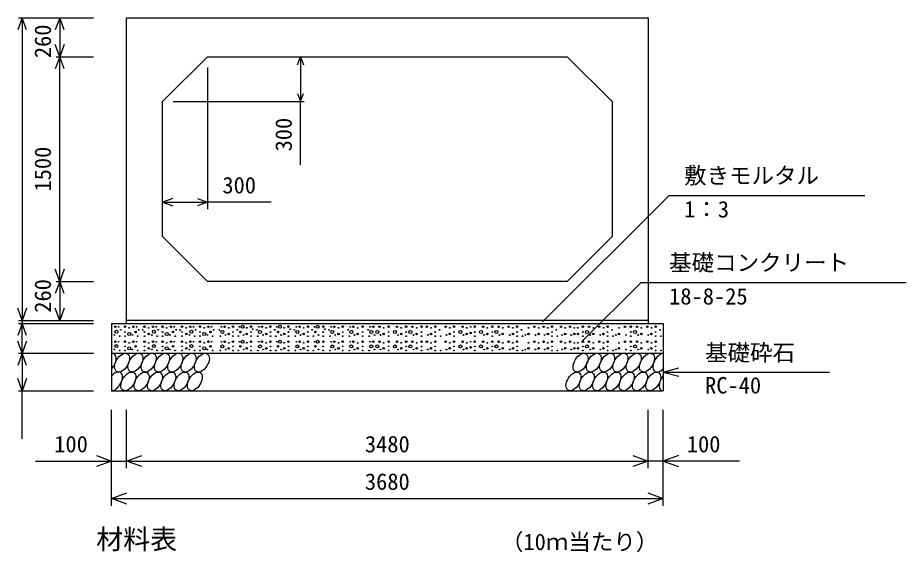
# Model space of a CAD drawing. Units: millimetres, scale not verified. Extents: x -100800 to 100800, y -35640 to 35640.
# Drawn here: x 4714 to 10640, y -12428 to -8860 of the extents above; entities that cross this region are included whole.
import ezdxf
from ezdxf.enums import TextEntityAlignment as Align

# ---------------------------------------------------------------- set-up
doc = ezdxf.new("R2010")
doc.units = ezdxf.units.MM
doc.header["$LTSCALE"] = 120
for name, color, linetype, lineweight in [('0-0_DIM', 7, 'Continuous', 25), ('0-2_HATCH', 6, 'Continuous', 25), ('0-5_OUTLINE', 3, 'Continuous', 25), ('0-7_TXT', 7, 'Continuous', 25)]:
    doc.layers.add(name, color=color, linetype=linetype, lineweight=lineweight)
doc.styles.add('ＭＳ ゴシック', font='')
doc.styles.get('ＭＳ ゴシック').set_extended_font_data('MS Gothic')

msp = doc.modelspace()

# ---------------------------------------------------------------- linework, layer by layer
at = {"layer": '0-0_DIM'}
for p, q in [((4719, -8859.7), (5219.1, -8859.7)), ((4743, -8859.7), (4743, -10879.7)), ((4993, -8859.7), (4993, -9119.7)), ((4969, -9119.7), (5219.1, -9119.7)), ((4993, -10619.7), (4993, -9119.7)), ((6599.5, -9119.7), (6599.5, -9419.7)), ((5979.1, -9191.7), (5979.1, -10138.3)), ((5751.1, -9419.7), (6623.5, -9419.7)), ((6599.5, -9840.5), (6599.5, -9419.7)), ((9059, -10045.8), (8214.9, -10889.8)), ((9059, -10045.8), (10364.7, -10045.8)), ((5679.1, -10090.3), (5979.1, -10090.3)), ((6403.2, -10090.3), (5979.1, -10090.3)), ((4969, -10619.7), (5219.1, -10619.7)), ((4993, -10619.7), (4993, -10879.7)), ((8871.3, -10626.9), (8478.5, -11019.7)), ((8871.3, -10626.9), (10640.3, -10626.9)), ((4719, -10879.7), (5219.1, -10879.7)), ((4719, -10899.7), (5219.1, -10899.7)), ((4743, -10879.7), (4743, -10899.7)), ((4743, -11099.7), (4743, -10899.7)), ((4719, -11099.7), (5219.1, -11099.7)), ((4743, -11099.7), (4743, -11349.7)), ((9019.1, -11224.7), (9123.4, -11196.7)), ((9019.1, -11224.7), (10128, -11224.7)), ((9019.1, -11224.7), (9123.4, -11252.7)), ((4719, -11349.7), (5219.1, -11349.7)), ((4743, -11671.8), (4743, -11349.7)), ((5339.1, -12116.9), (5339.1, -11477.3)), ((5439.1, -11866.9), (5439.1, -11477.3)), ((8919.1, -11866.9), (8919.1, -11477.3)), ((9019.1, -12116.9), (9019.1, -11477.3)), ((4831.1, -11818.9), (5339.1, -11818.9)), ((5339.1, -11818.9), (5439.1, -11818.9)), ((5439.1, -11818.9), (8919.1, -11818.9)), ((5339.1, -12068.9), (9019.1, -12068.9))]:
    msp.add_line(p, q, dxfattribs=at)
for points in [[(4772.6, -8940.9), (4743, -8859.7), (4713.5, -8940.9)], [(5022.6, -8940.9), (4993, -8859.7), (4963.5, -8940.9)], [(5022.6, -9038.5), (4993, -9119.7), (4963.5, -9038.5)], [(5022.6, -9200.9), (4993, -9119.7), (4963.5, -9200.9)], [(6579.8, -9173.8), (6599.5, -9119.7), (6619.2, -9173.8)], [(6579.8, -9365.6), (6599.5, -9419.7), (6619.2, -9365.6)], [(5746.8, -10065.7), (5679.1, -10090.3), (5746.8, -10115)], [(5911.4, -10065.7), (5979.1, -10090.3), (5911.4, -10115)], [(5022.6, -10538.5), (4993, -10619.7), (4963.5, -10538.5)], [(5022.6, -10700.9), (4993, -10619.7), (4963.5, -10700.9)], [(4772.6, -10798.5), (4743, -10879.7), (4713.5, -10798.5)], [(5022.6, -10798.5), (4993, -10879.7), (4963.5, -10798.5)], [(4772.6, -10980.9), (4743, -10899.7), (4713.5, -10980.9)], [(4772.6, -11018.5), (4743, -11099.7), (4713.5, -11018.5)], [(4772.6, -11180.9), (4743, -11099.7), (4713.5, -11180.9)], [(4772.6, -11268.5), (4743, -11349.7), (4713.5, -11268.5)], [(5237.6, -11782), (5339.1, -11818.9), (5237.6, -11855.9)], [(5540.6, -11855.9), (5439.1, -11818.9), (5540.6, -11782)], [(8817.6, -11782), (8919.1, -11818.9), (8817.6, -11855.9)], [(9120.6, -11782), (9019.1, -11818.9), (9120.6, -11855.9)], [(9527.1, -11818.9), (9019.1, -11818.9), (8919.1, -11818.9)], [(5440.6, -12105.9), (5339.1, -12068.9), (5440.6, -12032)], [(8917.6, -12032), (9019.1, -12068.9), (8917.6, -12105.9)]]:
    msp.add_lwpolyline(points, dxfattribs=at)
at = {"layer": '0-2_HATCH'}
for centre, radius in [((5365.1, -10922.5), 5), ((5371.7, -10955.5), 10), ((5386.2, -10922.5), 2.5), ((5400.2, -10943.5), 2.5), ((5429.1, -10921.6), 5), ((5429.1, -10957.5), 2.5), ((5457.1, -10970.7), 10), ((5457.1, -10929.5), 2.5), ((5485.1, -10922.5), 5), ((5499.2, -10957.5), 5), ((5506.2, -10922.5), 2.5), ((5520.2, -10943.5), 2.5), ((5546.7, -10944.4), 2.5), ((5559.1, -10921.6), 5), ((5559.1, -10957.5), 2.5), ((5587.1, -10929.5), 2.5), ((5615.1, -10922.5), 5), ((5621.7, -10955.5), 10), ((5636.2, -10922.5), 2.5), ((5650.2, -10943.5), 2.5), ((5679.1, -10921.6), 5), ((5679.1, -10957.5), 2.5), ((5707.1, -10970.7), 10), ((5707.1, -10929.5), 2.5), ((5735.1, -10922.5), 5), ((5749.2, -10957.5), 5), ((5756.2, -10922.5), 2.5), ((5770.2, -10943.5), 2.5), ((5796.7, -10944.4), 2.5), ((5809.1, -10921.6), 5), ((5809.1, -10957.5), 2.5), ((5837.1, -10929.5), 2.5), ((5865.1, -10922.5), 5), ((5871.7, -10955.5), 10), ((5886.2, -10922.5), 2.5), ((5900.2, -10943.5), 2.5), ((5929.1, -10921.6), 5), ((5929.1, -10957.5), 2.5), ((5957.1, -10970.7), 10), ((5957.1, -10929.5), 2.5), ((5985.1, -10922.5), 5), ((5999.2, -10957.5), 5), ((6006.2, -10922.5), 2.5), ((6020.2, -10943.5), 2.5), ((6058, -10943.5), 2.5), ((6079, -10957.5), 10), ((6072, -10922.5), 2.5), ((6093.1, -10922.5), 5), ((6121.1, -10929.5), 2.5), ((6149.1, -10921.6), 5), ((6149.1, -10957.5), 2.5), ((6178, -10943.5), 2.5), ((6192, -10922.5), 2.5), ((6199, -10957.5), 5), ((6213.1, -10922.5), 10), ((6241.1, -10929.5), 2.5), ((6269.1, -10921.6), 5), ((6269.1, -10957.5), 2.5), ((6280.5, -10939.2), 2.5), ((6308, -10943.5), 2.5), ((6329, -10957.5), 10), ((6322, -10922.5), 2.5), ((6343.1, -10922.5), 5), ((6371.1, -10929.5), 2.5), ((6399.1, -10921.6), 5), ((6399.1, -10957.5), 2.5), ((6428, -10943.5), 2.5), ((6442, -10922.5), 2.5), ((6449, -10957.5), 5), ((6463.1, -10922.5), 10), ((6491.1, -10929.5), 2.5), ((6519.1, -10921.6), 5), ((6519.1, -10957.5), 2.5), ((6530.5, -10939.2), 2.5), ((6558, -10943.5), 2.5), ((6579, -10957.5), 10), ((6572, -10922.5), 2.5), ((6593.1, -10922.5), 5), ((6621.1, -10929.5), 2.5), ((6649.1, -10921.6), 5), ((6649.1, -10957.5), 2.5), ((6678, -10943.5), 2.5), ((6692, -10922.5), 2.5), ((6699, -10957.5), 5), ((6713.1, -10922.5), 10), ((6751, -10921.6), 5), ((6751, -10957.5), 2.5), ((6762.3, -10939.2), 2.5), ((6789.8, -10943.5), 2.5), ((6810.9, -10957.5), 10), ((6803.9, -10922.5), 2.5), ((6824.9, -10922.5), 5), ((6852.9, -10929.5), 2.5), ((6881, -10921.6), 5), ((6881, -10957.5), 2.5), ((6917.9, -10943.5), 2.5), ((6938.9, -10957.5), 10), ((6931.9, -10922.5), 2.5), ((6952.9, -10922.5), 5), ((6981, -10929.5), 2.5), ((7013.9, -10921.6), 5), ((7013.9, -10957.5), 2.5), ((7050.8, -10943.5), 2.5), ((7071.9, -10957.5), 10), ((7064.8, -10922.5), 2.5), ((7085.9, -10922.5), 5), ((7112.5, -10957.5), 10), ((7126.5, -10922.5), 5), ((7154.6, -10929.5), 2.5), ((7187.5, -10921.6), 5), ((7187.5, -10957.5), 2.5), ((7229.4, -10957.5), 10), ((7243.4, -10922.5), 5), ((7271.4, -10929.5), 2.5), ((7304.3, -10921.6), 5), ((7304.3, -10957.5), 2.5), ((7332.1, -10957.5), 10), ((7346.1, -10922.5), 5), ((7374.1, -10929.5), 2.5), ((7407, -10921.6), 5), ((7407, -10957.5), 2.5), ((7442.3, -10922.5), 5), ((7470.3, -10929.5), 2.5), ((7498.4, -10921.6), 5), ((7498.4, -10957.5), 2.5), ((7527.2, -10943.5), 2.5), ((7567.1, -10922.5), 5), ((7595.1, -10929.5), 2.5), ((7623.2, -10921.6), 5), ((7623.2, -10957.5), 2.5), ((7666.5, -10957.5), 10), ((7680.5, -10922.5), 5), ((7708.6, -10929.5), 2.5), ((7734.7, -10963.7), 5), ((7734.7, -10922.5), 2.5), ((7762, -10921.6), 5), ((7762, -10957.5), 2.5), ((7803.9, -10957.5), 10), ((7817.9, -10922.5), 5), ((7846, -10929.5), 2.5), ((7878.9, -10921.6), 5), ((7878.9, -10957.5), 2.5), ((7906.6, -10957.5), 10), ((7920.6, -10922.5), 5), ((7948.7, -10929.5), 2.5), ((7988.4, -10922.5), 5), ((8016.4, -10929.5), 2.5), ((8044.5, -10921.6), 5), ((8044.5, -10957.5), 2.5), ((8073.4, -10943.5), 2.5), ((8120.4, -10929.5), 2.5), ((8160.2, -10922.5), 5), ((8188.2, -10929.5), 2.5), ((8221.3, -10922.5), 5), ((8249.3, -10929.5), 2.5), ((8277.3, -10921.6), 5), ((8277.3, -10957.5), 2.5), ((8306.2, -10943.5), 2.5), ((8336.9, -10922.5), 5), ((8365, -10929.5), 2.5), ((8398, -10922.5), 5), ((8426.1, -10929.5), 2.5), ((8450, -10929.5), 2.5), ((8482.9, -10921.6), 5), ((8482.9, -10957.5), 2.5), ((8510.6, -10957.5), 10), ((8524.6, -10922.5), 5), ((8552.6, -10929.5), 2.5), ((8592.4, -10922.5), 5), ((8620.4, -10929.5), 2.5), ((8648.5, -10921.6), 5), ((8648.5, -10957.5), 2.5), ((8677.3, -10943.5), 2.5), ((8724.4, -10929.5), 2.5), ((8764.1, -10922.5), 5), ((8803.2, -10921.6), 5), ((8803.2, -10957.5), 2.5), ((8831, -10957.5), 10), ((8845, -10922.5), 5), ((8873, -10929.5), 2.5), ((8912.8, -10922.5), 5), ((8940.8, -10929.5), 2.5), ((8968.8, -10921.6), 5), ((8968.8, -10957.5), 2.5), ((8997.7, -10943.5), 2.5), ((5358.1, -10977.7), 2.5), ((5365.1, -11022.5), 5), ((5386.2, -11022.5), 2.5), ((5393.2, -10985.6), 2.5), ((5429.1, -11021.6), 5), ((5429.1, -10985.6), 2.5), ((5478.1, -10977.7), 2.5), ((5485.1, -11022.5), 5), ((5506.2, -11022.5), 2.5), ((5513.2, -10985.6), 2.5), ((5559.1, -11021.6), 5), ((5559.1, -10985.6), 2.5), ((5587.1, -10970.7), 5), ((5608.1, -10977.7), 2.5), ((5615.1, -11022.5), 5), ((5636.2, -11022.5), 2.5), ((5643.2, -10985.6), 2.5), ((5679.1, -11021.6), 5), ((5679.1, -10985.6), 2.5), ((5728.1, -10977.7), 2.5), ((5735.1, -11022.5), 5), ((5756.2, -11022.5), 2.5), ((5763.2, -10985.6), 2.5), ((5809.1, -11021.6), 5), ((5809.1, -10985.6), 2.5), ((5837.1, -10970.7), 5), ((5858.1, -10977.7), 2.5), ((5865.1, -11022.5), 5), ((5886.2, -11022.5), 2.5), ((5893.2, -10985.6), 2.5), ((5929.1, -11021.6), 5), ((5929.1, -10985.6), 2.5), ((5978.1, -10977.7), 2.5), ((5985.1, -11022.5), 5), ((6006.2, -11022.5), 2.5), ((6013.2, -10985.6), 2.5), ((6065, -10985.6), 2.5), ((6072, -11022.5), 2.5), ((6093.1, -11022.5), 5), ((6100.1, -10977.7), 2.5), ((6121.1, -10970.7), 5), ((6149.1, -11021.6), 5), ((6149.1, -10985.6), 2.5), ((6185, -10985.6), 2.5), ((6192, -11022.5), 2.5), ((6213.1, -11022.5), 10), ((6220.1, -10977.7), 2.5), ((6241.1, -10970.7), 5), ((6269.1, -11021.6), 5), ((6269.1, -10985.6), 2.5), ((6315, -10985.6), 2.5), ((6322, -11022.5), 2.5), ((6343.1, -11022.5), 5), ((6350.1, -10977.7), 2.5), ((6371.1, -10970.7), 5), ((6399.1, -11021.6), 5), ((6399.1, -10985.6), 2.5), ((6435, -10985.6), 2.5), ((6442, -11022.5), 2.5), ((6463.1, -11022.5), 10), ((6470.1, -10977.7), 2.5), ((6491.1, -10970.7), 5), ((6519.1, -11021.6), 5), ((6519.1, -10985.6), 2.5), ((6565, -10985.6), 2.5), ((6572, -11022.5), 2.5), ((6593.1, -11022.5), 5), ((6600.1, -10977.7), 2.5), ((6621.1, -10970.7), 5), ((6649.1, -11021.6), 5), ((6649.1, -10985.6), 2.5), ((6685, -10985.6), 2.5), ((6692, -11022.5), 2.5), ((6713.1, -11022.5), 10), ((6720.1, -10977.7), 2.5), ((6751, -11021.6), 5), ((6751, -10985.6), 2.5), ((6796.8, -10985.6), 2.5), ((6803.9, -11022.5), 2.5), ((6824.9, -11022.5), 5), ((6831.9, -10977.7), 2.5), ((6852.9, -10970.7), 5), ((6881, -11021.6), 5), ((6881, -10985.6), 2.5), ((6924.9, -10985.6), 2.5), ((6931.9, -11022.5), 2.5), ((6952.9, -11022.5), 5), ((6960, -10977.7), 2.5), ((6981, -10970.7), 5), ((7013.9, -11021.6), 5), ((7013.9, -10985.6), 2.5), ((7057.8, -10985.6), 2.5), ((7064.8, -11022.5), 2.5), ((7085.9, -11022.5), 5), ((7092.9, -10977.7), 2.5), ((7126.5, -11022.5), 5), ((7133.6, -10977.7), 2.5), ((7154.6, -10970.7), 5), ((7187.5, -11021.6), 5), ((7187.5, -10985.6), 2.5), ((7243.4, -11022.5), 5), ((7250.4, -10977.7), 2.5), ((7271.4, -10970.7), 5), ((7304.3, -11021.6), 5), ((7304.3, -10985.6), 2.5), ((7346.1, -11022.5), 5), ((7353.1, -10977.7), 2.5), ((7374.1, -10970.7), 5), ((7407, -11021.6), 5), ((7407, -10985.6), 2.5), ((7442.3, -11022.5), 5), ((7449.3, -10977.7), 2.5), ((7470.3, -10970.7), 5), ((7498.4, -11021.6), 5), ((7498.4, -10985.6), 2.5), ((7534.2, -10985.6), 2.5), ((7567.1, -11022.5), 5), ((7574.1, -10977.7), 2.5), ((7595.1, -10970.7), 5), ((7623.2, -11021.6), 5), ((7623.2, -10985.6), 2.5), ((7680.5, -11022.5), 5), ((7687.5, -10977.7), 2.5), ((7708.6, -10970.7), 5), ((7734.7, -11022.5), 2.5), ((7762, -11021.6), 5), ((7762, -10985.6), 2.5), ((7817.9, -11022.5), 5), ((7825, -10977.7), 2.5), ((7846, -10970.7), 5), ((7878.9, -11021.6), 5), ((7878.9, -10985.6), 2.5), ((7920.6, -11022.5), 5), ((7927.6, -10977.7), 2.5), ((7948.7, -10970.7), 5), ((7988.4, -11022.5), 5), ((7995.4, -10977.7), 2.5), ((8016.4, -10970.7), 5), ((8044.5, -11021.6), 5), ((8044.5, -10985.6), 2.5), ((8080.4, -10985.6), 2.5), ((8099.4, -10977.7), 2.5), ((8120.4, -10970.7), 5), ((8160.2, -11022.5), 5), ((8167.2, -10977.7), 2.5), ((8188.2, -10970.7), 5), ((8221.3, -11022.5), 5), ((8228.3, -10977.7), 2.5), ((8249.3, -10970.7), 5), ((8277.3, -11021.6), 5), ((8277.3, -10985.6), 2.5), ((8313.2, -10985.6), 2.5), ((8336.9, -11022.5), 5), ((8344, -10977.7), 2.5), ((8365, -10970.7), 5), ((8398, -11022.5), 5), ((8405, -10977.7), 2.5), ((8426.1, -10970.7), 5), ((8450, -10970.7), 5), ((8482.9, -11021.6), 5), ((8482.9, -10985.6), 2.5), ((8524.6, -11022.5), 5), ((8531.6, -10977.7), 2.5), ((8552.6, -10970.7), 5), ((8592.4, -11022.5), 5), ((8599.4, -10977.7), 2.5), ((8620.4, -10970.7), 5), ((8648.5, -11021.6), 5), ((8648.5, -10985.6), 2.5), ((8684.3, -10985.6), 2.5), ((8703.4, -10977.7), 2.5), ((8724.4, -10970.7), 5), ((8764.1, -11022.5), 5), ((8771.1, -10977.7), 2.5), ((8803.2, -11021.6), 5), ((8803.2, -10985.6), 2.5), ((8845, -11022.5), 5), ((8852, -10977.7), 2.5), ((8873, -10970.7), 5), ((8912.8, -11022.5), 5), ((8919.8, -10977.7), 2.5), ((8940.8, -10970.7), 5), ((8968.8, -11021.6), 5), ((8968.8, -10985.6), 2.5), ((9004.7, -10985.6), 2.5), ((5358.1, -11073.8), 2.5), ((5371.7, -11051.6), 10), ((5393.2, -11081.6), 2.5), ((5429.1, -11053.6), 2.5), ((5429.1, -11081.6), 2.5), ((5457.1, -11066.8), 10), ((5457.1, -11029.5), 2.5), ((5478.1, -11073.8), 2.5), ((5499.2, -11053.6), 5), ((5513.2, -11081.6), 2.5), ((5559.1, -11053.6), 2.5), ((5559.1, -11081.6), 2.5), ((5587.1, -11066.8), 5), ((5587.1, -11029.5), 2.5), ((5608.1, -11073.8), 2.5), ((5621.7, -11051.6), 10), ((5643.2, -11081.6), 2.5), ((5679.1, -11053.6), 2.5), ((5679.1, -11081.6), 2.5), ((5707.1, -11066.8), 10), ((5707.1, -11029.5), 2.5), ((5728.1, -11073.8), 2.5), ((5749.2, -11053.6), 5), ((5763.2, -11081.6), 2.5), ((5809.1, -11053.6), 2.5), ((5809.1, -11081.6), 2.5), ((5837.1, -11066.8), 5), ((5837.1, -11029.5), 2.5), ((5858.1, -11073.8), 2.5), ((5871.7, -11051.6), 10), ((5893.2, -11081.6), 2.5), ((5929.1, -11053.6), 2.5), ((5929.1, -11081.6), 2.5), ((5957.1, -11066.8), 10), ((5957.1, -11029.5), 2.5), ((5978.1, -11073.8), 2.5), ((5999.2, -11053.6), 5), ((6013.2, -11081.6), 2.5), ((6065, -11081.6), 2.5), ((6079, -11053.6), 10), ((6100.1, -11073.8), 2.5), ((6121.1, -11066.8), 5), ((6121.1, -11029.5), 2.5), ((6149.1, -11053.6), 2.5), ((6149.1, -11081.6), 2.5), ((6185, -11081.6), 2.5), ((6199, -11053.6), 5), ((6220.1, -11073.8), 2.5), ((6241.1, -11066.8), 5), ((6241.1, -11029.5), 2.5), ((6269.1, -11053.6), 2.5), ((6269.1, -11081.6), 2.5), ((6315, -11081.6), 2.5), ((6329, -11053.6), 10), ((6350.1, -11073.8), 2.5), ((6371.1, -11066.8), 5), ((6371.1, -11029.5), 2.5), ((6399.1, -11053.6), 2.5), ((6399.1, -11081.6), 2.5), ((6435, -11081.6), 2.5), ((6449, -11053.6), 5), ((6470.1, -11073.8), 2.5), ((6491.1, -11066.8), 5), ((6491.1, -11029.5), 2.5), ((6519.1, -11053.6), 2.5), ((6519.1, -11081.6), 2.5), ((6565, -11081.6), 2.5), ((6579, -11053.6), 10), ((6600.1, -11073.8), 2.5), ((6621.1, -11066.8), 5), ((6621.1, -11029.5), 2.5), ((6649.1, -11053.6), 2.5), ((6649.1, -11081.6), 2.5), ((6685, -11081.6), 2.5), ((6699, -11053.6), 5), ((6720.1, -11073.8), 2.5), ((6751, -11053.6), 2.5), ((6751, -11081.6), 2.5), ((6796.8, -11081.6), 2.5), ((6810.9, -11053.6), 10), ((6831.9, -11073.8), 2.5), ((6852.9, -11066.8), 5), ((6852.9, -11029.5), 2.5), ((6881, -11053.6), 2.5), ((6881, -11081.6), 2.5), ((6924.9, -11081.6), 2.5), ((6938.9, -11053.6), 10), ((6960, -11073.8), 2.5), ((6981, -11066.8), 5), ((6981, -11029.5), 2.5), ((7013.9, -11053.6), 2.5), ((7013.9, -11081.6), 2.5), ((7057.8, -11081.6), 2.5), ((7071.9, -11053.6), 10), ((7092.9, -11073.8), 2.5), ((7112.5, -11053.6), 10), ((7133.6, -11073.8), 2.5), ((7154.6, -11066.8), 5), ((7154.6, -11029.5), 2.5), ((7187.5, -11053.6), 2.5), ((7187.5, -11081.6), 2.5), ((7229.4, -11053.6), 10), ((7250.4, -11073.8), 2.5), ((7271.4, -11066.8), 5), ((7271.4, -11029.5), 2.5), ((7304.3, -11053.6), 2.5), ((7304.3, -11081.6), 2.5), ((7332.1, -11053.6), 10), ((7353.1, -11073.8), 2.5), ((7374.1, -11066.8), 5), ((7374.1, -11029.5), 2.5), ((7407, -11053.6), 2.5), ((7407, -11081.6), 2.5), ((7449.3, -11073.8), 2.5), ((7470.3, -11066.8), 5), ((7470.3, -11029.5), 2.5), ((7498.4, -11053.6), 2.5), ((7498.4, -11081.6), 2.5), ((7534.2, -11081.6), 2.5), ((7574.1, -11073.8), 2.5), ((7595.1, -11066.8), 5), ((7595.1, -11029.5), 2.5), ((7623.2, -11053.6), 2.5), ((7623.2, -11081.6), 2.5), ((7666.5, -11053.6), 10), ((7687.5, -11073.8), 2.5), ((7708.6, -11066.8), 5), ((7708.6, -11029.5), 2.5), ((7734.7, -11059.8), 5), ((7762, -11053.6), 2.5), ((7762, -11081.6), 2.5), ((7803.9, -11053.6), 10), ((7825, -11073.8), 2.5), ((7846, -11066.8), 5), ((7846, -11029.5), 2.5), ((7878.9, -11053.6), 2.5), ((7878.9, -11081.6), 2.5), ((7906.6, -11053.6), 10), ((7927.6, -11073.8), 2.5), ((7948.7, -11066.8), 5), ((7948.7, -11029.5), 2.5), ((7995.4, -11073.8), 2.5), ((8016.4, -11066.8), 5), ((8016.4, -11029.5), 2.5), ((8044.5, -11053.6), 2.5), ((8044.5, -11081.6), 2.5), ((8080.4, -11081.6), 2.5), ((8099.4, -11073.8), 2.5), ((8120.4, -11066.8), 5), ((8120.4, -11029.5), 2.5), ((8167.2, -11073.8), 2.5), ((8188.2, -11066.8), 5), ((8188.2, -11029.5), 2.5), ((8228.3, -11073.8), 2.5), ((8249.3, -11066.8), 5), ((8249.3, -11029.5), 2.5), ((8277.3, -11053.6), 2.5), ((8277.3, -11081.6), 2.5), ((8313.2, -11081.6), 2.5), ((8344, -11073.8), 2.5), ((8365, -11066.8), 5), ((8365, -11029.5), 2.5), ((8405, -11073.8), 2.5), ((8426.1, -11066.8), 5), ((8426.1, -11029.5), 2.5), ((8450, -11066.8), 5), ((8450, -11029.5), 2.5), ((8482.9, -11053.6), 2.5), ((8482.9, -11081.6), 2.5), ((8510.6, -11053.6), 10), ((8531.6, -11073.8), 2.5), ((8552.6, -11066.8), 5), ((8552.6, -11029.5), 2.5), ((8599.4, -11073.8), 2.5), ((8620.4, -11066.8), 5), ((8620.4, -11029.5), 2.5), ((8648.5, -11053.6), 2.5), ((8648.5, -11081.6), 2.5), ((8684.3, -11081.6), 2.5), ((8703.4, -11073.8), 2.5), ((8724.4, -11066.8), 5), ((8724.4, -11029.5), 2.5), ((8771.1, -11073.8), 2.5), ((8803.2, -11053.6), 2.5), ((8803.2, -11081.6), 2.5), ((8831, -11053.6), 10), ((8852, -11073.8), 2.5), ((8873, -11066.8), 5), ((8873, -11029.5), 2.5), ((8919.8, -11073.8), 2.5), ((8940.8, -11066.8), 5), ((8940.8, -11029.5), 2.5), ((8968.8, -11053.6), 2.5), ((8968.8, -11081.6), 2.5), ((9004.7, -11081.6), 2.5)]:
    msp.add_circle(centre, radius, dxfattribs=at)
for centre, start_param, end_param in [((5320.8, -11162.2), 4.335544, 6.724593), ((8999.8, -11162.2), 0.419949, 4.357003), ((5362.3, -11287.2), 3.496422, 7.58605), ((9041.4, -11287.2), 1.28053, 3.496422)]:
    msp.add_ellipse(centre, major_axis=(36.4, 58.9), ratio=0.5792, start_param=start_param, end_param=end_param, dxfattribs=at)
for centre in [(5409.5, -11162.2), (5498.2, -11162.2), (5586.9, -11162.2), (5675.6, -11162.2), (5764.3, -11162.2), (5853, -11162.2), (5941.6, -11162.2), (8467.6, -11162.2), (8556.3, -11162.2), (8645, -11162.2), (8733.7, -11162.2), (8822.4, -11162.2), (8911.1, -11162.2), (5451, -11287.2), (5539.7, -11287.2), (5628.4, -11287.2), (5717.1, -11287.2), (5805.8, -11287.2), (5894.5, -11287.2), (8420.5, -11287.2), (8509.2, -11287.2), (8597.9, -11287.2), (8686.6, -11287.2), (8775.3, -11287.2), (8864, -11287.2), (8952.7, -11287.2)]:
    msp.add_ellipse(centre, major_axis=(36.4, 58.9), ratio=0.5792, dxfattribs=at)
at = {"layer": '0-5_OUTLINE'}
for p, q in [((5439.1, -10899.7), (5439.1, -8859.7)), ((5979.1, -9119.7), (5679.1, -9419.7)), ((5979.1, -9119.7), (8379.1, -9119.7)), ((8679.1, -9419.7), (8379.1, -9119.7)), ((5679.1, -10319.7), (5679.1, -9419.7)), ((8679.1, -9419.7), (8679.1, -10319.7)), ((5679.1, -10319.7), (5979.1, -10619.7)), ((8379.1, -10619.7), (8679.1, -10319.7)), ((8379.1, -10619.7), (5979.1, -10619.7)), ((5339.1, -10899.7), (5339.1, -11349.7)), ((5339.1, -10899.7), (9019.1, -10899.7)), ((8919.1, -10879.7), (5439.1, -10879.7)), ((9019.1, -10899.7), (9019.1, -11349.7)), ((5339.1, -11099.7), (9019.1, -11099.7)), ((5339.1, -11349.7), (9019.1, -11349.7))]:
    msp.add_line(p, q, dxfattribs=at)
msp.add_lwpolyline([(5439.1, -8859.7), (8919.1, -8859.7), (8919.1, -10899.7)], dxfattribs=at)

# ---------------------------------------------------------------- texts
at = {"layer": '0-0_DIM', "style": 'ＭＳ ゴシック'}
for s, p in [('260', (4968, -9129.4)), ('300', (6574.5, -9752)), ('1500', (4968, -10019.7)), ('260', (4968, -10828.9))]:
    msp.add_text(s, height=110, rotation=90, dxfattribs=at).set_placement(p, align=Align.BOTTOM_LEFT)
for s, p in [('敷きモルタル', (9158.6, -10000.8)), ('300', (6078.3, -10065.3)), ('1：3', (9158.6, -10226)), ('基礎コンクリート', (9058.6, -10582)), ('18-8-25', (9058.6, -10807.1)), ('基礎砕石', (9298.3, -11183.5)), ('RC-40', (9298.3, -11401.1)), ('100', (4956.7, -11793.9)), ('3480', (7029.1, -11793.9)), ('100', (9176.5, -11793.9)), ('3680', (7029.1, -12043.9))]:
    msp.add_text(s, height=110, dxfattribs=at).set_placement(p, align=Align.BOTTOM_LEFT)
at = {"layer": '0-7_TXT', "style": 'ＭＳ ゴシック'}
for s, height, p in [('材料表', 132, (5236.6, -12446.4)), ('（10ｍ当たり）', 110, (7936.6, -12446.4))]:
    msp.add_text(s, height=height, dxfattribs=at).set_placement(p, align=Align.BOTTOM_LEFT)

doc.saveas('drawing.dxf')
